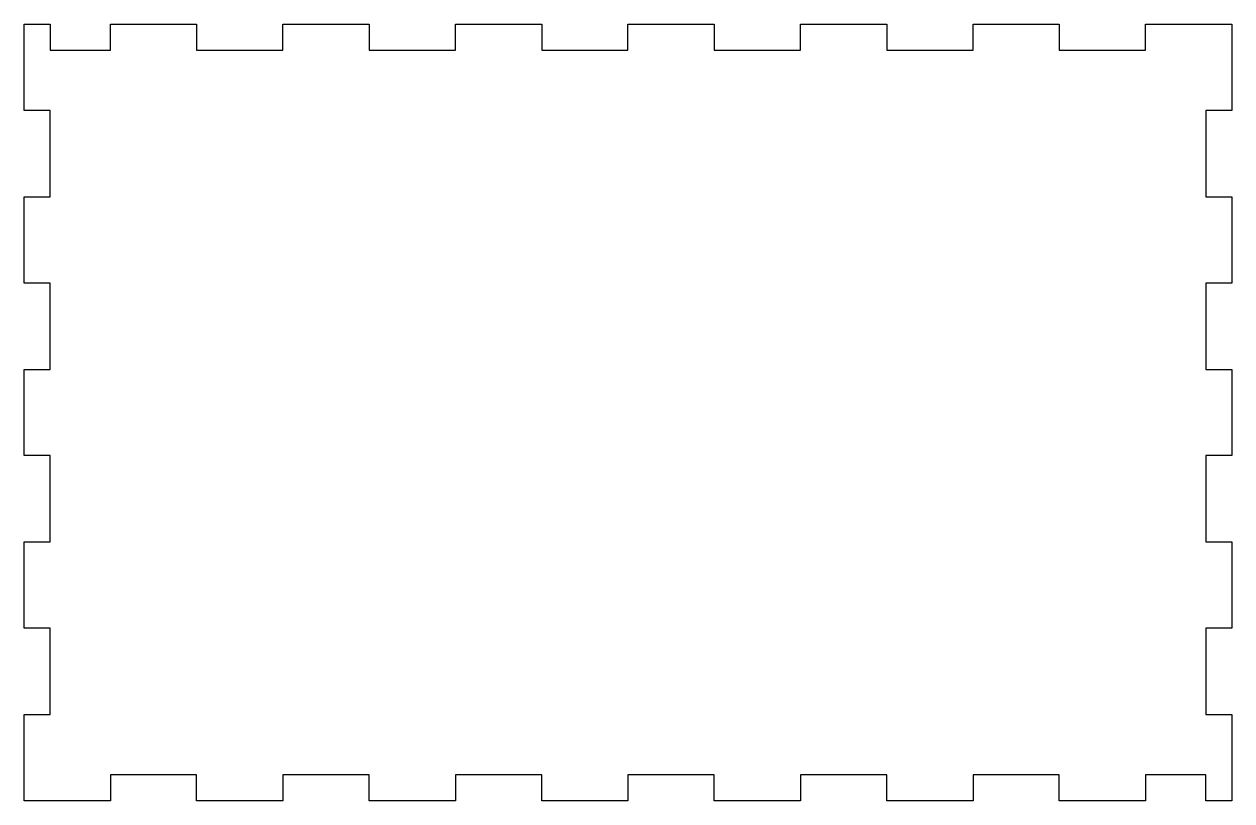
# Model space of a CAD drawing. Header units: millimetres. Extents: x -117 to 23, y -22 to 68.
import ezdxf

# ---------------------------------------------------------------- set-up
doc = ezdxf.new("R2010")
doc.units = ezdxf.units.MM
doc.layers.get('0').update_dxf_attribs({"linetype": 'CONTINUOUS'})

msp = doc.modelspace()

# ---------------------------------------------------------------- linework, layer by layer
msp.add_lwpolyline([(-96.69, -21.96), (-96.69, -18.93), (-106.69, -18.93), (-106.69, -21.96), (-116.69, -21.96), (-116.69, -11.96), (-113.69, -11.96), (-113.69, -1.96), (-116.69, -1.96), (-116.69, 8.04), (-113.69, 8.04), (-113.69, 18.04), (-116.69, 18.04), (-116.69, 28.04), (-113.69, 28.04), (-113.69, 38.04), (-116.69, 38.04), (-116.69, 48.04), (-113.69, 48.04), (-113.69, 58.04), (-116.69, 58.04), (-116.69, 68.04), (-113.69, 68.04), (-113.69, 65.04), (-106.69, 65.04), (-106.69, 68.04), (-96.69, 68.04), (-96.69, 65.04), (-86.69, 65.04), (-86.69, 68.04), (-76.69, 68.04), (-76.69, 65.04), (-66.69, 65.04), (-66.69, 68.04), (-56.69, 68.04), (-56.69, 65.04), (-46.69, 65.04), (-46.69, 68.04), (-36.69, 68.04), (-36.69, 65.04), (-26.69, 65.04), (-26.69, 68.04), (-16.69, 68.04), (-16.69, 65.04), (-6.69, 65.04), (-6.69, 68.04), (3.31, 68.04), (3.31, 65.04), (13.31, 65.04), (13.31, 68.04), (23.31, 68.04), (23.31, 58.04), (20.31, 58.04), (20.31, 48.04), (23.31, 48.04), (23.31, 38.04), (20.31, 38.04), (20.31, 28.04), (23.31, 28.04), (23.31, 18.04), (20.31, 18.04), (20.31, 8.04), (23.31, 8.04), (23.31, -1.96), (20.31, -1.96), (20.31, -11.96), (23.31, -11.96), (23.31, -21.96), (20.31, -21.96), (20.31, -18.96), (13.31, -18.96), (13.31, -21.96), (3.31, -21.96), (3.31, -18.96), (-6.69, -18.96), (-6.69, -21.96), (-16.69, -21.96), (-16.69, -18.96), (-26.69, -18.96), (-26.69, -21.96), (-36.69, -21.96), (-36.69, -18.96), (-46.69, -18.96), (-46.69, -21.96), (-56.69, -21.96), (-56.69, -18.96), (-66.69, -18.96), (-66.69, -21.96), (-76.69, -21.96), (-76.69, -18.93), (-86.69, -18.93), (-86.69, -21.96)], close=True)

doc.saveas('drawing.dxf')
